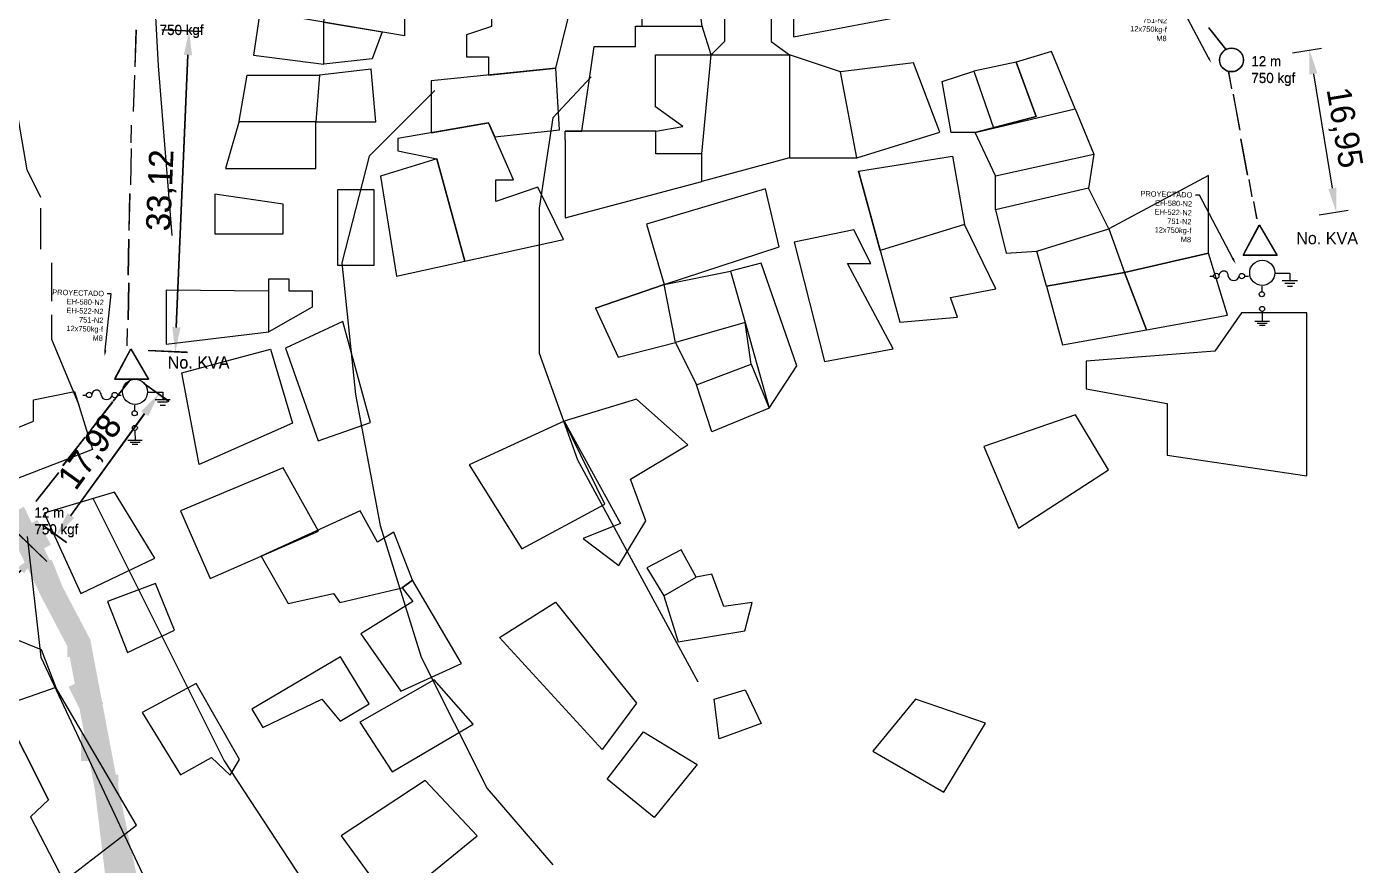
# Model space of a CAD drawing. Header units: millimetres. Extents: x -3588 to 75209, y -3737 to 38254.
# Drawn here: x 6779.7 to 6917.7, y 5751.9 to 5838.4 of the extents above; entities that cross this region are included whole.
import ezdxf
from ezdxf import colors
from ezdxf.entities.mleader import LeaderData, LeaderLine
from ezdxf.math import Vec2, Vec3

# ---------------------------------------------------------------- set-up
doc = ezdxf.new("R2010")
doc.units = ezdxf.units.MM
doc.linetypes.add('CONTINUA', pattern=[0])
doc.layers.add('Mancheta', color=255, linetype='Continuous')
doc.layers.add('P', color=253, linetype='Continuous')
doc.dimstyles.new('ISO-25', dxfattribs={"dimtxt": 2.5, "dimasz": 2.5, "dimexe": 1.25, "dimexo": 0.625, "dimtad": 1, "dimtxsty": 'Standard', "dimcen": 2.5, "dimadec": 0, "dimazin": 0, "dimtfac": 1, "dimtmove": 0, "dimatfit": 3, "dimfxl": 1, "dimarcsym": 0})

# ---------------------------------------------------------------- blocks, each defined once
blk = doc.blocks.new('*D190')
at = {"color": 0, "lineweight": -2, "transparency": 16777216}
for p, q in [((6778.9, 5786.01), (6781.76, 5783.22)), ((6772.61, 5775.64), (6779.12, 5782.3)), ((6768.9, 5775.76), (6771.76, 5772.97))]:
    blk.add_line(p, q, dxfattribs=at)
at = {"color": 0, "transparency": 16777216}
for points in [[(6778.82, 5782.59), (6779.42, 5782.01), (6780.87, 5784.09)], [(6772.31, 5775.93), (6772.91, 5775.34), (6770.86, 5773.85)]]:
    blk.add_solid(points, dxfattribs=at)
at = {"layer": 'Defpoints', "color": 0, "transparency": 16777216}
for p in [(6778.46, 5786.44), (6780.87, 5784.09), (6768.45, 5776.2)]:
    blk.add_point(p, dxfattribs=at)
at = {"color": 0, "transparency": 16777216, "insert": (6774.37, 5780.42), "char_height": 2.5, "attachment_point": 5, "rotation": 45.6807}
blk.add_mtext('14,32', dxfattribs=at)
blk = doc.blocks.new('*D191')
at = {"color": 0, "lineweight": -2, "transparency": 16777216}
for p, q in [((6791.8, 5801.59), (6794.35, 5799.75)), ((6784.26, 5787.95), (6791.87, 5798.46)), ((6781.26, 5787.03), (6783.8, 5785.19))]:
    blk.add_line(p, q, dxfattribs=at)
at = {"color": 0, "transparency": 16777216}
for points in [[(6791.53, 5798.7), (6792.2, 5798.22), (6793.33, 5800.48)], [(6783.92, 5788.19), (6784.59, 5787.7), (6782.79, 5785.92)]]:
    blk.add_solid(points, dxfattribs=at)
at = {"layer": 'Defpoints', "color": 0, "transparency": 16777216}
for p in [(6791.29, 5801.96), (6793.33, 5800.48), (6780.75, 5787.4)]:
    blk.add_point(p, dxfattribs=at)
at = {"color": 0, "transparency": 16777216, "insert": (6786.37, 5794.43), "char_height": 2.5, "attachment_point": 5, "rotation": 54.0938}
blk.add_mtext('17,98', dxfattribs=at)
blk = doc.blocks.new('*D192')
at = {"color": 0, "lineweight": -2, "transparency": 16777216}
for p, q in [((6793.65, 5838.07), (6797.69, 5837.9)), ((6795.13, 5807.35), (6796.33, 5835.45)), ((6792.24, 5804.98), (6796.27, 5804.8))]:
    blk.add_line(p, q, dxfattribs=at)
at = {"color": 0, "transparency": 16777216}
for points in [[(6795.92, 5835.47), (6796.75, 5835.43), (6796.44, 5837.95)], [(6794.72, 5807.37), (6795.55, 5807.34), (6795.02, 5804.86)]]:
    blk.add_solid(points, dxfattribs=at)
at = {"layer": 'Defpoints', "color": 0, "transparency": 16777216}
for p in [(6793.03, 5838.1), (6796.44, 5837.95), (6791.61, 5805)]:
    blk.add_point(p, dxfattribs=at)
at = {"color": 0, "transparency": 16777216, "insert": (6793.65, 5821.49), "char_height": 2.5, "attachment_point": 5, "rotation": 87.551}
blk.add_mtext('33,12', dxfattribs=at)
blk = doc.blocks.new('*D200')
at = {"color": 0, "lineweight": -2, "transparency": 16777216}
for p, q in [((6910.22, 5835.66), (6913.21, 5836.15)), ((6912.38, 5833.48), (6914.32, 5821.69)), ((6912.97, 5818.94), (6915.96, 5819.43))]:
    blk.add_line(p, q, dxfattribs=at)
at = {"color": 0, "transparency": 16777216}
for points in [[(6912.79, 5833.55), (6911.97, 5833.41), (6911.97, 5835.95)], [(6914.73, 5821.76), (6913.91, 5821.62), (6914.73, 5819.23)]]:
    blk.add_solid(points, dxfattribs=at)
at = {"layer": 'Defpoints', "color": 0, "transparency": 16777216}
for p in [(6909.61, 5835.56), (6912.36, 5818.84), (6914.73, 5819.23)]:
    blk.add_point(p, dxfattribs=at)
at = {"color": 0, "transparency": 16777216, "insert": (6915.41, 5827.92), "char_height": 2.5, "attachment_point": 5, "rotation": 279.3444}
blk.add_mtext('16,95', dxfattribs=at)
blk = doc.blocks.new('*D792')
at = {"color": 0, "lineweight": -2, "transparency": 16777216}
for p, q in [((6778.91, 5785.97), (6781.77, 5783.18)), ((6772.62, 5775.6), (6779.13, 5782.26)), ((6768.91, 5775.73), (6771.77, 5772.94))]:
    blk.add_line(p, q, dxfattribs=at)
at = {"color": 0, "transparency": 16777216}
for points in [[(6778.83, 5782.55), (6779.43, 5781.97), (6780.88, 5784.05)], [(6772.32, 5775.89), (6772.92, 5775.31), (6770.88, 5773.81)]]:
    blk.add_solid(points, dxfattribs=at)
at = {"layer": 'Defpoints', "color": 0, "transparency": 16777216}
for p in [(6778.47, 5786.41), (6780.88, 5784.05), (6768.47, 5776.16)]:
    blk.add_point(p, dxfattribs=at)
at = {"color": 0, "transparency": 16777216, "insert": (6774.39, 5780.39), "char_height": 2.5, "attachment_point": 5, "rotation": 45.6807}
blk.add_mtext('14,32', dxfattribs=at)
blk = doc.blocks.new('*D793')
at = {"color": 0, "lineweight": -2, "transparency": 16777216}
for p, q in [((6791.81, 5801.56), (6794.36, 5799.71)), ((6784.27, 5787.91), (6791.88, 5798.42)), ((6781.27, 5787), (6783.81, 5785.15))]:
    blk.add_line(p, q, dxfattribs=at)
at = {"color": 0, "transparency": 16777216}
for points in [[(6791.54, 5798.67), (6792.22, 5798.18), (6793.34, 5800.45)], [(6783.93, 5788.15), (6784.61, 5787.67), (6782.8, 5785.89)]]:
    blk.add_solid(points, dxfattribs=at)
at = {"layer": 'Defpoints', "color": 0, "transparency": 16777216}
for p in [(6791.3, 5801.92), (6793.34, 5800.45), (6780.76, 5787.36)]:
    blk.add_point(p, dxfattribs=at)
at = {"color": 0, "transparency": 16777216, "insert": (6786.39, 5794.39), "char_height": 2.5, "attachment_point": 5, "rotation": 54.0938}
blk.add_mtext('17,98', dxfattribs=at)
blk = doc.blocks.new('*D794')
at = {"color": 0, "lineweight": -2, "transparency": 16777216}
for p, q in [((6793.67, 5838.03), (6797.7, 5837.86)), ((6795.14, 5807.32), (6796.34, 5835.41)), ((6792.25, 5804.94), (6796.28, 5804.76))]:
    blk.add_line(p, q, dxfattribs=at)
at = {"color": 0, "transparency": 16777216}
for points in [[(6795.93, 5835.43), (6796.76, 5835.4), (6796.45, 5837.91)], [(6794.73, 5807.33), (6795.56, 5807.3), (6795.04, 5804.82)]]:
    blk.add_solid(points, dxfattribs=at)
at = {"layer": 'Defpoints', "color": 0, "transparency": 16777216}
for p in [(6793.04, 5838.06), (6796.45, 5837.91), (6791.63, 5804.96)]:
    blk.add_point(p, dxfattribs=at)
at = {"color": 0, "transparency": 16777216, "insert": (6793.66, 5821.45), "char_height": 2.5, "attachment_point": 5, "rotation": 87.551}
blk.add_mtext('33,12', dxfattribs=at)

msp = doc.modelspace()

# ---------------------------------------------------------------- linework, layer by layer
at = {"color": 10}
for p, q in [((6790.884, 5834.268), (6791.01, 5838.047)), ((6790.895, 5834.23), (6791.021, 5838.009)), ((6790.722, 5829.658), (6790.845, 5833.365)), ((6790.734, 5829.62), (6790.857, 5833.327)), ((6903.953, 5831.987), (6903.625, 5833.736)), ((6903.964, 5831.948), (6903.637, 5833.697)), ((6904.803, 5827.739), (6904.121, 5831.384)), ((6904.814, 5827.701), (6904.132, 5831.346)), ((6790.472, 5826.405), (6790.506, 5828.184)), ((6790.483, 5826.366), (6790.517, 5828.145)), ((6905.595, 5823.09), (6904.899, 5826.806)), ((6905.606, 5823.052), (6904.91, 5826.768)), ((6790.444, 5822.073), (6790.515, 5825.781)), ((6790.455, 5822.034), (6790.526, 5825.742)), ((6906.062, 5820.833), (6905.735, 5822.582)), ((6906.073, 5820.795), (6905.746, 5822.544)), ((6790.276, 5817.36), (6790.349, 5821.14)), ((6790.287, 5817.322), (6790.36, 5821.102)), ((6906.552, 5818.572), (6906.225, 5820.321)), ((6906.564, 5818.533), (6906.236, 5820.282)), ((6905.167, 5814.862), (6906.793, 5817.918)), ((6905.178, 5814.824), (6906.805, 5817.879)), ((6906.793, 5817.918), (6908.615, 5814.797)), ((6906.805, 5817.879), (6908.626, 5814.759)), ((6790.179, 5812.748), (6790.25, 5816.456)), ((6790.19, 5812.71), (6790.261, 5816.418)), ((6908.615, 5814.797), (6905.114, 5814.797)), ((6908.626, 5814.759), (6905.125, 5814.759)), ((6901.701, 5812.635), (6902.086, 5812.635)), ((6905.276, 5812.635), (6905.665, 5812.635)), ((6908.478, 5812.949), (6909.954, 5812.948)), ((6909.954, 5812.948), (6909.955, 5812.213)), ((6790.18, 5808.151), (6790.253, 5811.931)), ((6790.192, 5808.113), (6790.264, 5811.893)), ((6907.051, 5811.595), (6907.057, 5811.018)), ((6909.169, 5812.192), (6910.718, 5812.191)), ((6909.413, 5811.918), (6910.456, 5811.918)), ((6909.702, 5811.589), (6910.229, 5811.589)), ((6907.087, 5808.989), (6907.098, 5807.939)), ((6790.057, 5805.461), (6790.091, 5807.24)), ((6790.068, 5805.423), (6790.102, 5807.202)), ((6907.844, 5807.947), (6906.35, 5807.93)), ((6907.613, 5807.739), (6906.588, 5807.728)), ((6907.395, 5807.536), (6906.805, 5807.53)), ((6788.807, 5802.061), (6790.434, 5805.116)), ((6788.819, 5802.023), (6790.445, 5805.078)), ((6790.434, 5805.116), (6792.256, 5801.996)), ((6790.445, 5805.078), (6792.267, 5801.958)), ((6788.647, 5799.755), (6790.292, 5801.817)), ((6788.659, 5799.717), (6790.303, 5801.779)), ((6792.256, 5801.996), (6788.755, 5801.996)), ((6792.267, 5801.958), (6788.766, 5801.958)), ((6785.483, 5800.359), (6785.868, 5800.359)), ((6789.058, 5800.36), (6789.447, 5800.36)), ((6792.26, 5800.673), (6793.736, 5800.672)), ((6793.736, 5800.672), (6793.737, 5799.937)), ((6786.283, 5796.718), (6788.606, 5799.701)), ((6786.294, 5796.68), (6788.617, 5799.663)), ((6790.833, 5799.319), (6790.839, 5798.743)), ((6792.951, 5799.916), (6794.5, 5799.915)), ((6793.194, 5799.642), (6794.238, 5799.642)), ((6793.484, 5799.313), (6794.011, 5799.313)), ((6790.869, 5796.713), (6790.88, 5795.663)), ((6783.441, 5793.085), (6785.72, 5796.01)), ((6783.452, 5793.046), (6785.731, 5795.972)), ((6791.626, 5795.671), (6790.132, 5795.654)), ((6791.395, 5795.463), (6790.37, 5795.452)), ((6791.177, 5795.26), (6790.587, 5795.254)), ((6780.687, 5789.403), (6783.011, 5792.386)), ((6780.699, 5789.365), (6783.022, 5792.348))]:
    msp.add_line(p, q, dxfattribs=at)
at = {"color": 1}
for p, q in [((6901.546, 5838.286), (6903.311, 5836.072)), ((6901.558, 5838.248), (6903.323, 5836.034))]:
    msp.add_line(p, q, dxfattribs=at)
at = {"color": 220}
for points in [[(6825.038, 5837.529), (6825.038, 5835.248), (6827.321, 5835.248), (6827.321, 5833.37), (6834.255, 5834.091), (6837.519, 5847.346), (6827.974, 5847.346), (6827.974, 5844.204), (6826.514, 5844.204), (6826.514, 5844.204), (6822.583, 5844.204), (6822.583, 5841.062), (6827.637, 5841.062), (6827.637, 5838.369), (6825.038, 5837.529)], [(6858.774, 5843.415), (6858.774, 5837.313), (6869.684, 5839.386), (6865.83, 5845.133), (6858.774, 5843.415)], [(6835.216, 5827.573), (6836.947, 5827.573), (6838.208, 5836.303), (6842.488, 5836.303), (6842.488, 5838.419), (6849.336, 5838.419), (6848.615, 5843.461), (6843.119, 5843.461), (6843.119, 5838.419)], [(6844.587, 5827.573), (6847.354, 5828.069), (6844.54, 5830.088), (6844.54, 5835.465), (6850.272, 5835.465), (6849.336, 5838.419)], [(6835.216, 5826.692), (6835.216, 5818.651), (6849.327, 5822.396), (6849.327, 5825.26), (6844.587, 5825.26), (6844.587, 5827.573), (6835.216, 5827.573)]]:
    msp.add_lwpolyline(points, dxfattribs=at)
at = {"color": 170}
for points in [[(6804.594, 5845.621), (6803.103, 5835.42), (6810.333, 5834.489), (6810.333, 5838.832), (6811.011, 5844.435), (6804.594, 5845.621), (6821.373, 5841.837), (6820.808, 5839.277), (6818.66, 5839.277), (6818.66, 5837.432), (6810.333, 5838.832), (6816.369, 5837.817), (6815.344, 5835.06), (6810.333, 5834.489), (6810.333, 5838.832), (6803.763, 5839.936)], [(6850.272, 5835.465), (6851.676, 5836.873), (6851.676, 5839.734), (6856.473, 5839.734), (6856.473, 5836.848), (6858.344, 5835.465)], [(6849.327, 5825.26), (6850.272, 5835.465), (6858.344, 5835.465), (6858.344, 5824.828), (6849.327, 5822.396)], [(6858.344, 5824.828), (6865.283, 5824.828), (6863.631, 5833.719), (6858.344, 5835.465)], [(6887.806, 5829.895), (6885.379, 5835.81), (6881.743, 5834.714), (6883.78, 5829.096), (6877.485, 5827.432), (6875.014, 5827.432), (6874.087, 5832.698), (6877.362, 5833.778), (6879.383, 5827.94), (6883.78, 5829.096), (6881.743, 5834.714), (6877.362, 5833.778)], [(6801.62, 5828.609), (6802.454, 5833.369), (6809.895, 5833.369), (6809.521, 5828.555), (6815.692, 5828.555), (6815.238, 5833.974), (6809.895, 5833.369)], [(6821.424, 5832.757), (6821.424, 5827.415), (6827.334, 5828.427), (6827.962, 5826.989), (6834.636, 5827.722), (6834.255, 5834.091), (6821.424, 5832.757)], [(6865.283, 5824.828), (6873.84, 5827.494), (6871.138, 5834.62), (6863.631, 5833.719)], [(6879.588, 5822.969), (6877.485, 5827.432), (6887.806, 5829.895), (6889.731, 5825.201)], [(6801.62, 5828.609), (6800.213, 5823.742), (6809.521, 5823.742), (6809.521, 5828.555), (6801.604, 5828.555)], [(6817.986, 5826.826), (6817.986, 5825.545), (6821.993, 5824.744), (6824.877, 5814.177), (6835.068, 5816.414), (6832.409, 5821.809), (6828.082, 5820.315), (6828.082, 5822.556), (6829.898, 5822.556), (6827.334, 5828.427), (6817.986, 5826.826)], [(6879.588, 5819.46), (6879.588, 5822.969), (6889.731, 5825.201), (6889.174, 5821.692)], [(6816.17, 5822.93), (6817.826, 5812.629), (6824.877, 5814.177), (6821.993, 5824.744), (6816.17, 5822.93)], [(6865.464, 5823.466), (6869.722, 5807.876), (6875.672, 5808.405), (6874.958, 5810.439), (6879.639, 5811.311), (6876.386, 5817.97), (6867.704, 5815.267), (6865.464, 5823.466), (6875.17, 5825.007), (6876.386, 5817.97)], [(6884.842, 5811.576), (6886.501, 5805.525), (6895.149, 5807.096), (6892.907, 5813.002), (6884.842, 5811.576), (6892.907, 5813.002), (6895.149, 5807.096), (6903.504, 5808.614), (6901.554, 5814.98), (6892.907, 5813.002), (6901.554, 5814.98), (6901.554, 5823.015), (6891.281, 5817.507), (6892.907, 5813.002), (6884.842, 5811.576), (6883.845, 5815.211), (6891.281, 5817.507)], [(6811.737, 5821.489), (6811.737, 5813.75), (6815.529, 5813.75), (6815.529, 5821.542), (6811.737, 5821.542)], [(6843.608, 5818.004), (6845.424, 5811.767), (6857.302, 5815.642), (6855.895, 5821.635), (6843.608, 5818.004)], [(6891.281, 5817.507), (6889.174, 5821.692), (6879.588, 5819.46), (6880.708, 5815.008), (6883.845, 5815.211)], [(6858.838, 5816.143), (6861.973, 5803.807), (6869.04, 5805.115), (6864.329, 5813.94), (6866.75, 5813.94), (6864.983, 5817.405), (6858.838, 5816.143)], [(6838.356, 5809.319), (6840.685, 5804.264), (6846.588, 5805.788), (6845.424, 5811.767), (6838.356, 5809.319), (6845.424, 5811.767), (6852.29, 5813.131), (6853.776, 5807.835), (6846.588, 5805.788), (6848.757, 5801.415), (6854.418, 5803.542), (6853.776, 5807.835), (6856.253, 5799.006), (6850.363, 5796.56), (6848.757, 5801.415), (6854.418, 5803.542), (6856.253, 5799.006), (6859.117, 5803.381), (6855.422, 5813.973), (6852.29, 5813.131)], [(6888.945, 5803.851), (6888.945, 5800.998), (6897.306, 5799.47), (6897.306, 5794.171), (6911.684, 5792.032), (6911.684, 5808.843), (6904.954, 5808.843), (6902.201, 5804.869), (6888.945, 5803.851)], [(6878.405, 5795.065), (6881.98, 5786.623), (6891.242, 5792.63), (6887.83, 5798.312), (6878.405, 5795.065)]]:
    msp.add_lwpolyline(points, dxfattribs=at)
msp.add_lwpolyline([(6835.216, 5826.692), (6835.216, 5827.573)])
at = {"color": 132}
for points in [[(6799.122, 5821.091), (6799.122, 5816.985), (6806.142, 5816.985), (6806.142, 5820.064), (6799.122, 5821.091)], [(6804.689, 5811.063), (6804.689, 5812.332), (6806.753, 5812.332), (6806.753, 5811.116), (6809.135, 5811.116), (6809.135, 5809.423), (6804.689, 5806.885)], [(6794.104, 5811.168), (6794.104, 5805.616), (6804.689, 5806.885), (6804.689, 5811.063), (6794.104, 5811.168)], [(6806.383, 5805.193), (6809.77, 5795.621), (6815.169, 5797.525), (6812.311, 5807.943), (6806.383, 5805.193)], [(6795.692, 5802.654), (6804.848, 5805.087), (6807.124, 5797.472), (6797.491, 5793.188), (6795.692, 5802.654)], [(6840.92, 5787.098), (6837.07, 5785.559), (6840.749, 5782.767), (6843.544, 5787.383), (6841.971, 5791.681), (6847.881, 5795.222), (6842.571, 5799.938), (6835.115, 5797.648), (6840.92, 5787.098)], [(6825.339, 5793.162), (6830.77, 5784.479), (6839.315, 5789.11), (6835.115, 5797.648), (6825.339, 5793.162)], [(6795.566, 5788.425), (6798.642, 5781.443), (6803.884, 5783.743), (6809.788, 5786.333), (6806.151, 5792.854), (6795.566, 5788.425)], [(6814.096, 5788.414), (6803.884, 5783.743), (6806.678, 5778.869), (6811.353, 5779.885), (6812.003, 5778.963), (6818.425, 5780.461), (6819.481, 5781.264), (6817.566, 5786.215), (6815.871, 5785.188), (6814.096, 5788.414)], [(6843.636, 5782.54), (6845.397, 5779.63), (6848.727, 5781.581), (6847.175, 5784.404), (6843.636, 5782.54)], [(6814.15, 5775.719), (6818.281, 5769.807), (6824.555, 5772.679), (6819.481, 5781.264), (6818.425, 5780.461), (6819.531, 5779.055), (6814.15, 5775.719)], [(6845.397, 5779.63), (6846.861, 5774.891), (6853.766, 5776.041), (6854.499, 5778.968), (6851.569, 5778.55), (6850.349, 5781.877), (6848.727, 5781.581)], [(6828.464, 5775.337), (6834.247, 5779.003), (6842.586, 5768.56), (6839.028, 5763.782), (6828.464, 5775.337)], [(6802.92, 5767.945), (6804.066, 5766.047), (6810.127, 5769), (6812.027, 5766.71), (6815.013, 5768.488), (6812.057, 5773.339), (6802.92, 5767.945)], [(6814.06, 5766.614), (6817.407, 5761.491), (6825.734, 5766.42), (6821.724, 5770.971), (6814.06, 5766.614)], [(6850.582, 5768.973), (6853.779, 5769.936), (6855.443, 5766.479), (6851.108, 5764.904), (6850.582, 5768.973)], [(6871.337, 5768.973), (6866.959, 5763.635), (6874.271, 5759.391), (6878.562, 5766.523), (6871.337, 5768.973)], [(6839.548, 5760.748), (6843.313, 5765.604), (6848.831, 5762.235), (6844.408, 5756.766), (6839.548, 5760.748)], [(6812.118, 5754.879), (6817.366, 5747.685), (6826.152, 5754.879), (6820.783, 5760.61), (6812.118, 5754.879)]]:
    msp.add_lwpolyline(points, dxfattribs=at)
at = {"color": 100}
for points in [[(6775.156, 5795.54), (6780.426, 5797.678), (6780.426, 5799.855), (6784.626, 5800.726), (6786.488, 5794.749), (6776.583, 5790.909), (6775.156, 5795.54)], [(6781.512, 5788.161), (6785.278, 5779.875), (6792.931, 5783.518), (6788.764, 5790.323), (6781.512, 5788.161)], [(6788.026, 5779.071), (6790.097, 5773.814), (6794.944, 5776.091), (6792.997, 5780.934), (6788.026, 5779.071)], [(6781.96, 5758.603), (6780.091, 5756.83), (6783.548, 5750.203), (6791.021, 5755.99), (6782.707, 5770.177), (6777.102, 5768.217), (6781.96, 5758.603), (6777.102, 5768.217), (6777.102, 5771.204), (6775.327, 5771.204), (6775.327, 5774.284), (6778.41, 5774.284), (6776.822, 5775.871), (6781.212, 5774.097), (6782.707, 5770.177)], [(6791.63, 5767.606), (6795.565, 5761.19), (6798.755, 5762.97), (6800.702, 5761.149), (6801.655, 5762.763), (6797.181, 5770.586), (6791.63, 5767.606)]]:
    msp.add_lwpolyline(points, dxfattribs=at)
at = {"color": 10}
for centre, radius in [((6903.924, 5834.947), 1.222), ((6903.935, 5834.909), 1.222), ((6907.096, 5812.964), 1.294), ((6902.362, 5812.642), 0.276), ((6905, 5812.638), 0.276), ((6907.057, 5810.754), 0.263), ((6907.081, 5809.249), 0.26), ((6790.878, 5800.688), 1.294), ((6786.144, 5800.366), 0.276), ((6788.782, 5800.362), 0.276), ((6790.839, 5798.479), 0.263), ((6790.863, 5796.973), 0.26)]:
    msp.add_circle(centre, radius, dxfattribs=at)
for centre, radius, start, end in [((6903.119, 5812.664), 0.481, 356.0473, 179.98075), ((6904.161, 5812.73), 0.571, 190.00363, 350.3175), ((6786.901, 5800.388), 0.481, 356.0473, 179.98075), ((6787.942, 5800.454), 0.571, 190.00363, 350.3175)]:
    msp.add_arc(centre, radius, start, end, dxfattribs=at)
at = {"layer": 'P'}
for points in [[(6794.708, 5816.817), (6793.3, 5834.309), (6791.892, 5860.283), (6790.483, 5892.739), (6790.483, 5903.477), (6790.483, 5910.247)], [(6837.902, 5833.189), (6833.949, 5828.948), (6832.541, 5819.634), (6832.541, 5811.44), (6832.541, 5804.67), (6836.494, 5793.66), (6848.913, 5770.791)], [(6781.153, 5820.754), (6779.745, 5823.587), (6778.337, 5831.765)], [(6821.803, 5831.765), (6817.578, 5827.54), (6815.033, 5824.995), (6812.216, 5813.985), (6813.625, 5800.43), (6816.169, 5786.89), (6820.394, 5773.335), (6827.18, 5759.78), (6833.949, 5751.89)], [(6781.153, 5815.393), (6781.153, 5819.634)], [(6782.29, 5810.032), (6782.29, 5813.985)], [(6785.106, 5799.309), (6782.29, 5806.079), (6782.29, 5808.623)], [(6786.53, 5789.707), (6791.892, 5778.985), (6800.07, 5762.613), (6810.808, 5746.241), (6822.939, 5730.141), (6829.709, 5720.555), (6837.902, 5713.769)], [(6779.745, 5785.754), (6781.153, 5773.335), (6791.892, 5750.466), (6813.625, 5712.361), (6817.578, 5705.592), (6821.803, 5700.23), (6829.709, 5693.445)]]:
    msp.add_lwpolyline(points, dxfattribs=at)
for points, const_width in [([(6778.337, 5788.299), (6782.29, 5780.105), (6785.106, 5774.744), (6787.939, 5759.78), (6791.892, 5740.88), (6793.3, 5735.518), (6798.661, 5725.916), (6804.023, 5719.131), (6812.216, 5711.241), (6820.394, 5707), (6810.808, 5700.23), (6800.07, 5690.916), (6786.53, 5678.481), (6764.781, 5655.628)], 2.417), ([(6778.337, 5788.299), (6782.29, 5780.105), (6785.106, 5774.744), (6787.939, 5759.78), (6791.892, 5740.88), (6793.3, 5735.518), (6798.661, 5725.916), (6804.023, 5719.131), (6812.216, 5711.241), (6820.394, 5707), (6810.808, 5700.23), (6800.07, 5690.916), (6786.53, 5678.481), (6764.781, 5655.628)], 1.2), ([(6779.745, 5786.89), (6781.153, 5784.346)], 2.417), ([(6781.153, 5782.937), (6782.29, 5780.105), (6785.106, 5774.744), (6785.106, 5773.335)], 2.417), ([(6785.106, 5770.791), (6786.53, 5767.974)], 2.417), ([(6786.53, 5765.429), (6786.53, 5762.613)], 2.417), ([(6787.939, 5761.204), (6787.939, 5759.78), (6789.059, 5750.466)], 2.417)]:
    msp.add_lwpolyline(points, dxfattribs=dict(at, const_width=const_width))

# ---------------------------------------------------------------- texts
at = {"color": 10, "attachment_point": 1}
for s, width, gutter_width, insert, char_height in [('12 m^J750 kgf ', 21.10344, 5.166, (6793.411, 5840.286), 1.03321), ('12 m^J750 kgf ', 21.10344, 5.166, (6793.422, 5840.248), 1.03321), ('12 m^J750 kgf ', 21.10344, 5.166, (6905.972, 5835.331), 1.03321), ('12 m^J750 kgf ', 21.10344, 5.166, (6905.983, 5835.293), 1.03321), ('No. KVA', 17.75852, 6.215, (6910.601, 5817.163), 1.243), ('No. KVA', 17.75852, 6.215, (6794.241, 5804.362), 1.243), ('No. KVA', 17.75852, 6.215, (6794.253, 5804.323), 1.243), ('12 m^J750 kgf ', 21.10344, 5.166, (6780.502, 5788.77), 1.03321), ('12 m^J750 kgf ', 21.10344, 5.166, (6780.513, 5788.731), 1.03321)]:
    msp.add_mtext_dynamic_manual_height_columns(s, width=width, gutter_width=gutter_width, heights=[0], dxfattribs=dict(at, insert=insert, char_height=char_height))

# ---------------------------------------------------------------- dimensions: what is measured, and where the dimension line sits
at = {"color": 1}
for p1, p2, distance, picture, middle in [((6791.614, 5805.003), (6793.029, 5838.096), -3.414, '*D192', (6793.651, 5821.492)), ((6791.625, 5804.964), (6793.041, 5838.058), -3.414, '*D794', (6793.662, 5821.454)), ((6909.605, 5835.556), (6912.357, 5818.835), 2.402, '*D200', (6915.406, 5827.924)), ((6780.751, 5787.401), (6791.294, 5801.961), -2.518, '*D191', (6786.375, 5794.426)), ((6780.762, 5787.362), (6791.305, 5801.923), -2.518, '*D793', (6786.386, 5794.388)), ((6768.454, 5776.2), (6778.457, 5786.443), -3.368, '*D190', (6774.375, 5780.424)), ((6768.465, 5776.162), (6778.468, 5786.405), -3.368, '*D792', (6774.386, 5780.386))]:
    dim = msp.add_aligned_dim(p1=p1, p2=p2, distance=distance, dimstyle='ISO-25', dxfattribs=at)
    dim.commit()
    dim.dimension.update_dxf_attribs({"geometry": picture, "text_midpoint": middle})

# ---------------------------------------------------------------- leaders
at = {"layer": 'Mancheta', "color": 1, "linetype": 'CONTINUA'}
ml = msp.add_multileader_mtext('Standard', dxfattribs=at)
ml.set_content('PROYECTADO\\PEH-580-N2\\PEH-522-N2\\P751-N2    \\P12x750kg-f\\PM8', color=1)
ml.set_leader_properties()
ml.build(insert=Vec2(0, 0))
ml.multileader.update_dxf_attribs({"arrow_head_size": 0.648})
ctx = ml.context
ctx.base_point, ctx.char_height, ctx.arrow_head_size, ctx.landing_gap_size, ctx.plane_origin, ctx.plane_x_axis, ctx.plane_y_axis = Vec3(6891.698, 5841.898), 0.5529, 0.648, 0.324, Vec3(6899.532, 5850.485), Vec3(0.9996111, -0.027885), Vec3(0.027885, 0.9996111)
ctx.text_align_type = 2
notes = []
notes.append((ctx, [(0, (1, 1, 0), (6898.09, 5841.719), (-0.9996111, 0.027885), 0.401, [(0, [(6901.833, 5834.63)], 0, [])])]))
ctx.mtext.insert, ctx.mtext.text_direction, ctx.mtext.rotation, ctx.mtext.width, ctx.mtext.alignment, ctx.mtext.flow_direction = Vec3(6897.372, 5842.021), Vec3(0.9996111, -0.027885), 6.2552967, 5.37864, 3, 5
ml = msp.add_multileader_mtext('Standard', dxfattribs=at)
ml.set_content('PROYECTADO\\PEH-580-N2\\PEH-522-N2\\P751-N2    \\P12x750kg-f\\PM8', color=1)
ml.set_leader_properties()
ml.build(insert=Vec2(0, 0))
ml.multileader.update_dxf_attribs({"arrow_head_size": 0.648})
ctx = ml.context
ctx.base_point, ctx.char_height, ctx.arrow_head_size, ctx.landing_gap_size, ctx.plane_origin, ctx.plane_x_axis, ctx.plane_y_axis = Vec3(6894.222, 5821.153), 0.5529, 0.648, 0.324, Vec3(6902.056, 5829.74), Vec3(0.9996111, -0.027885), Vec3(0.027885, 0.9996111)
ctx.text_align_type = 2
notes.append((ctx, [(0, (1, 1, 0), (6900.614, 5820.974), (-0.9996111, 0.027885), 0.401, [(0, [(6904.357, 5813.885)], 0, [])])]))
ctx.mtext.insert, ctx.mtext.text_direction, ctx.mtext.rotation, ctx.mtext.width, ctx.mtext.alignment, ctx.mtext.flow_direction = Vec3(6899.897, 5821.276), Vec3(0.9996111, -0.027885), 6.2552967, 5.37864, 3, 5
ml = msp.add_multileader_mtext('Standard', dxfattribs=at)
ml.set_content('PROYECTADO\\PEH-580-N2\\PEH-522-N2\\P751-N2    \\P12x750kg-f\\PM8', color=1)
ml.set_leader_properties()
ml.build(insert=Vec2(0, 0))
ml.multileader.update_dxf_attribs({"arrow_head_size": 0.648})
ctx = ml.context
ctx.base_point, ctx.char_height, ctx.arrow_head_size, ctx.landing_gap_size, ctx.plane_origin, ctx.plane_x_axis, ctx.plane_y_axis = Vec3(6782.019, 5810.981), 0.5529, 0.648, 0.324, Vec3(6785.448, 5820.185), Vec3(0.9996111, -0.027885), Vec3(0.027885, 0.9996111)
ctx.text_align_type = 2
notes.append((ctx, [(0, (1, 1, 0), (6788.411, 5810.802), (-0.9996111, 0.027885), 0.401, [(0, [(6787.749, 5804.33)], 0, [])])]))
ctx.mtext.insert, ctx.mtext.text_direction, ctx.mtext.rotation, ctx.mtext.alignment, ctx.mtext.flow_direction = Vec3(6787.694, 5811.104), Vec3(0.9996111, -0.027885), 6.2552967, 3, 5
for ctx, leaders in notes:
    for number, flags, end, landing, length, lines in leaders:
        leader = LeaderData()
        leader.index, (leader.has_last_leader_line, leader.has_dogleg_vector, leader.attachment_direction) = number, flags
        leader.last_leader_point, leader.dogleg_vector, leader.dogleg_length = Vec3(end), Vec3(landing), length
        for number, points, colour, breaks in lines:
            line = LeaderLine()
            line.index, line.vertices, line.color, line.breaks = number, Vec3.list(points), colors.encode_raw_color(colour), breaks
            leader.lines.append(line)
        ctx.leaders.append(leader)

doc.saveas('drawing.dxf')
